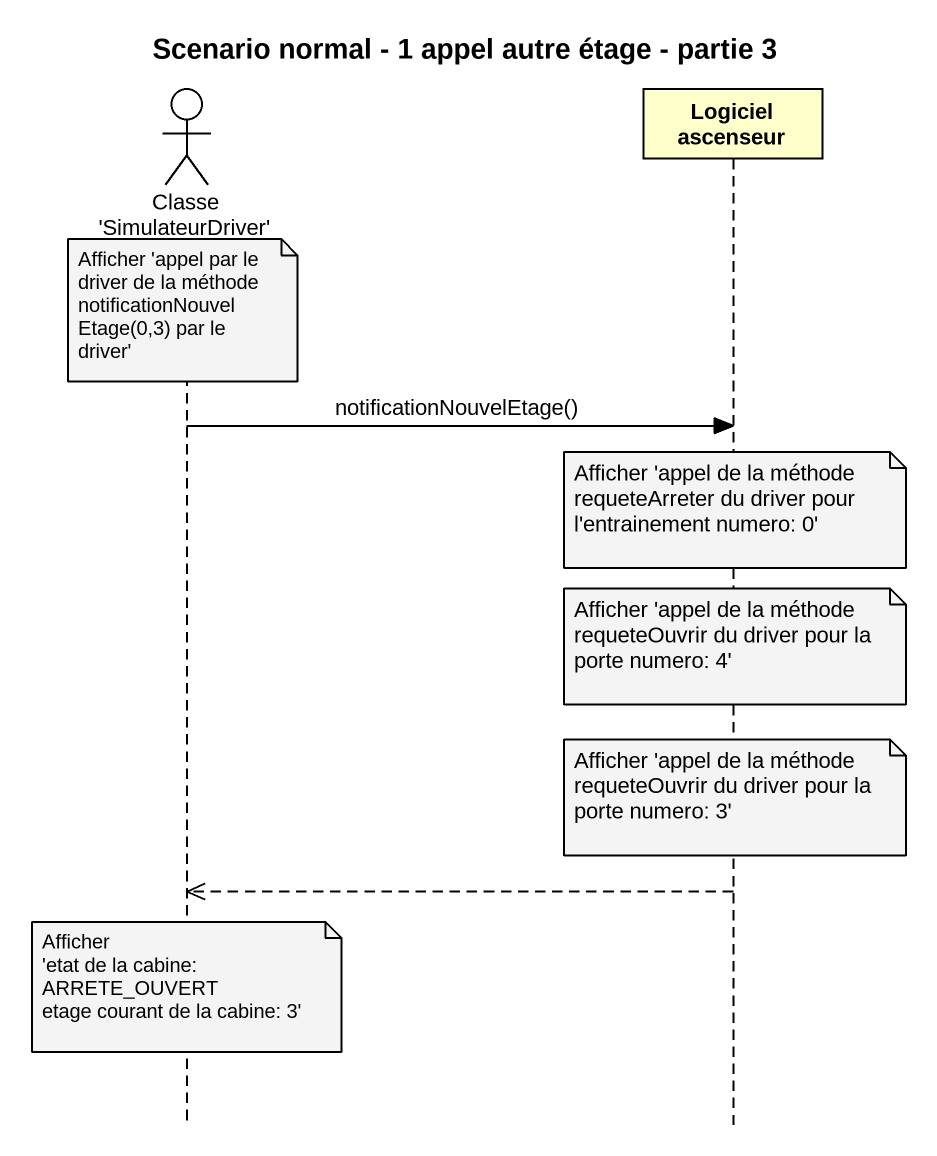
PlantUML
@startuml
title Scenario normal - 1 appel autre étage - partie 3
hide footbox
actor "Classe 'SimulateurDriver'" as Classe_SimulateurDriver
participant "Logiciel ascenseur" as Logiciel_ascenseur

note over Classe_SimulateurDriver : Afficher 'appel par le driver de la méthode notificationNouvelEtage(0,3) par le driver'
Classe_SimulateurDriver -> Logiciel_ascenseur : notificationNouvelEtage()
note over Logiciel_ascenseur : Afficher 'appel de la méthode requeteArreter du driver pour l'entrainement numero: 0'
note over Logiciel_ascenseur : Afficher 'appel de la méthode requeteOuvrir du driver pour la porte numero: 4'
note over Logiciel_ascenseur : Afficher 'appel de la méthode requeteOuvrir du driver pour la porte numero: 3'
Logiciel_ascenseur -->> Classe_SimulateurDriver
note over Classe_SimulateurDriver
  Afficher
  ~'etat de la cabine: ARRETE_OUVERT
  etage courant de la cabine: 3'
end note
@enduml
